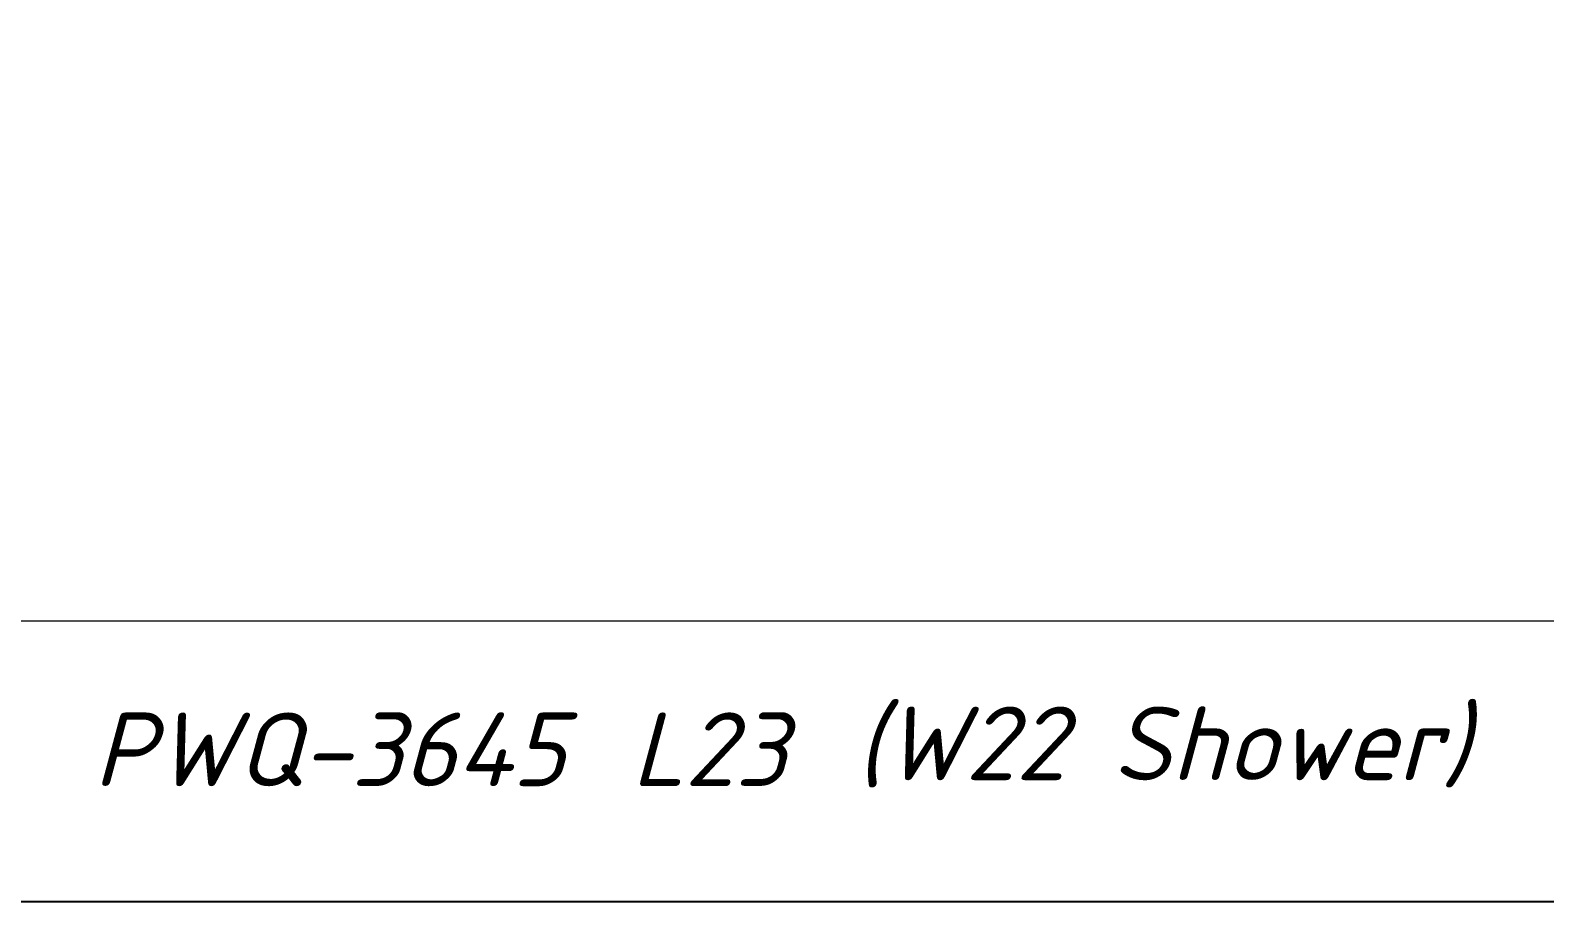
# Model space of a CAD drawing. Header units: millimetres. Extents: x 0 to 182016, y 11 to 3710.
# Drawn here: x 137479 to 138559, y 11 to 632 of the extents above; entities that cross this region are included whole.
import ezdxf

# ---------------------------------------------------------------- set-up
doc = ezdxf.new("R2010")
doc.units = ezdxf.units.MM
doc.styles.add('ROMANS', font='stylu.ttf', dxfattribs={"oblique": 15})

# ---------------------------------------------------------------- blocks, each defined once
blk = doc.blocks.new('Užsakymo nr')
at = {"color": 0, "lineweight": 0, "insert": (5198.7, 20217.8), "char_height": 52.538, "width": 1187.405, "attachment_point": 1, "style": 'ROMANS'}
blk.add_mtext('{\\fISOCPEUR|b0|i0|c0|p34;\\C256;PWQ-3645}', dxfattribs=at)

msp = doc.modelspace()

# ---------------------------------------------------------------- linework, layer by layer
at = {"lineweight": 0}
msp.add_line((140438.8491449, 210.9357406), (136738.3888604, 210.9357406), dxfattribs=at)
msp.add_lwpolyline([(140438.8491449, 3710.4502728), (140438.8491449, 10.9108603), (134939.533802, 10.9108603), (134939.533802, 3710.4502728)], close=True)

# ---------------------------------------------------------------- block references
at = {"color": 1}
msp.add_blockref('Užsakymo nr', (132325.740056, -20072.0125467), dxfattribs=at)

# ---------------------------------------------------------------- texts
at = {"color": 0, "lineweight": 0, "char_height": 52.538446824, "attachment_point": 1, "style": 'ROMANS'}
for s, insert, width in [('{\\fISOCPEUR|b0|i0|c186|p34;\\C256;(W22 Shower) }', (138067.458195, 150.0321815), 1707.405476263), ('{\\fISOCPEUR|b0|i0|c186|p34;\\C256;L23 }', (137907.7863958, 145.8257351), 130.666239348)]:
    msp.add_mtext(s, dxfattribs=dict(at, insert=insert, width=width))

doc.saveas('drawing.dxf')
